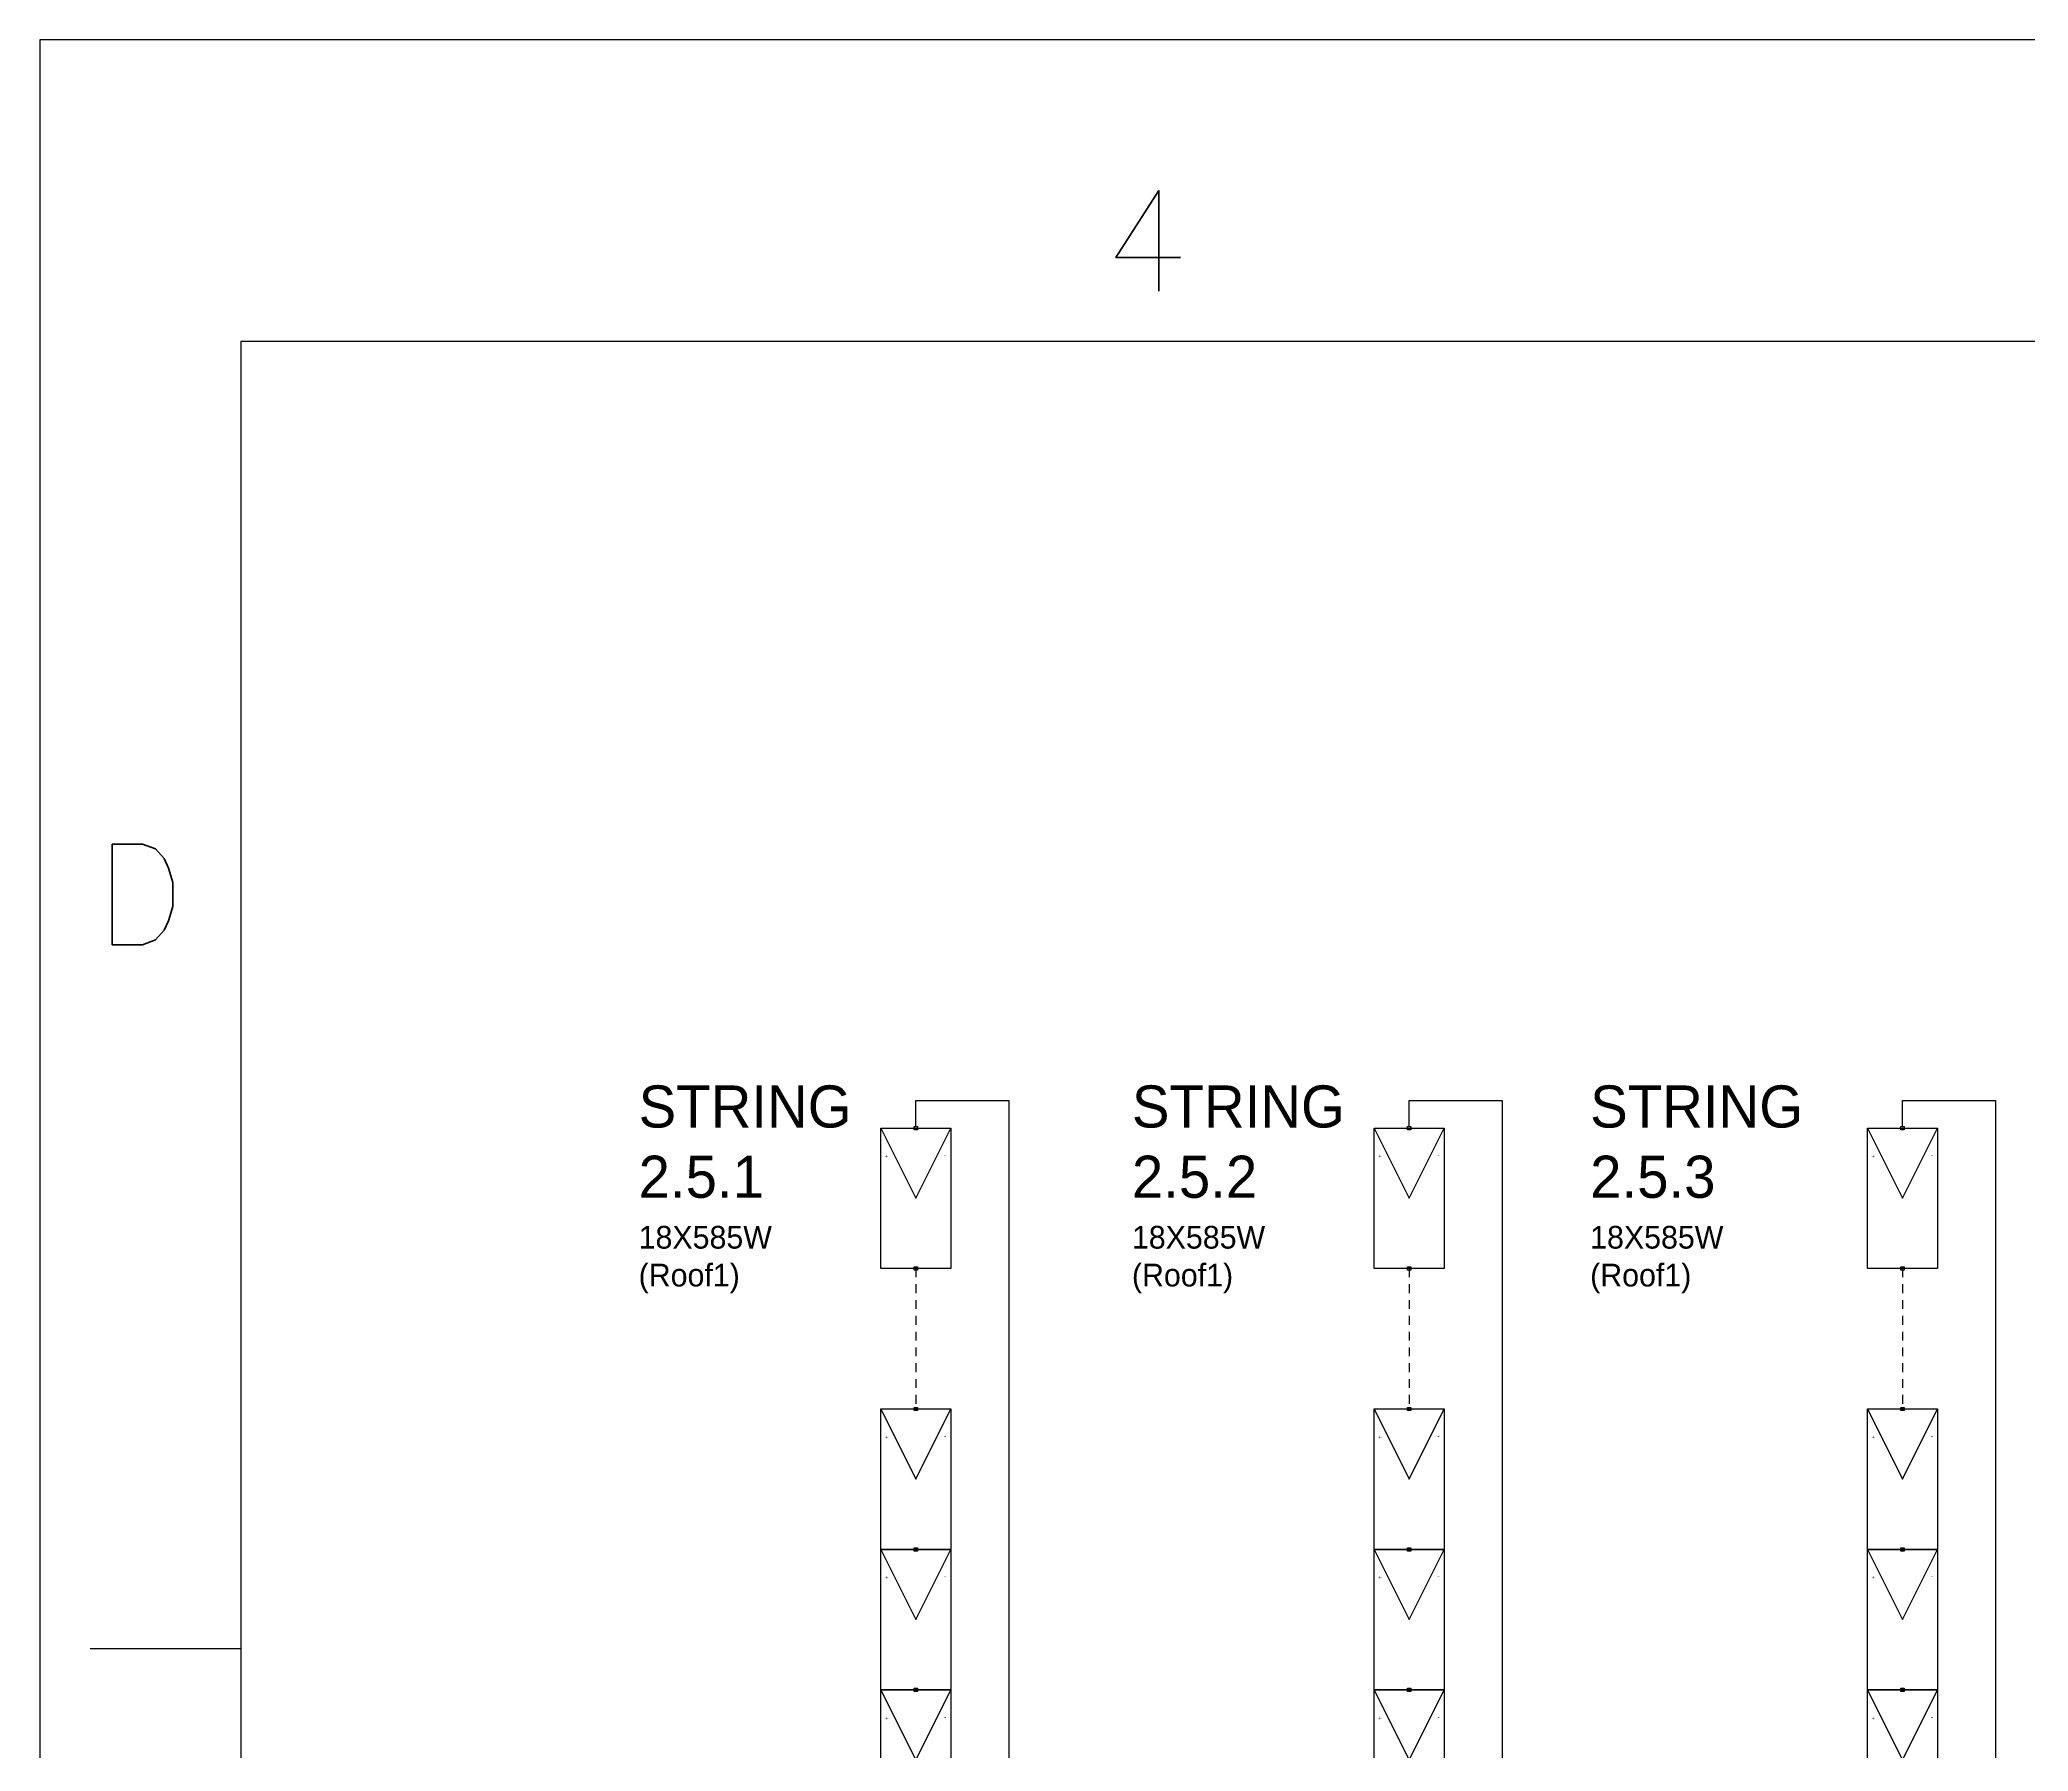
# Model space of a CAD drawing. Header units: inches. Extents: x 4 to 127, y -3 to 89.
# Drawn here: x 6.5 to 34.81, y 64.26 to 88.63 of the extents above; entities that cross this region are included whole.
import ezdxf
from ezdxf.enums import TextEntityAlignment as Align

# ---------------------------------------------------------------- set-up
doc = ezdxf.new("R2010")
doc.units = ezdxf.units.IN
doc.header["$MEASUREMENT"] = 0
doc.linetypes.add('HIDDEN2', pattern=[0.1875, 0.125, -0.0625])
for name, color, linetype in [('RED_10AWG', 1, 'Continuous'), ('SYMS', 7, 'Continuous'), ('Title Block', 7, 'Continuous'), ('Viewport', 7, 'Continuous')]:
    doc.layers.add(name, color=color, linetype=linetype)
doc.styles.add('Roman', font='romans')
doc.styles.add('WD', font='romans.shx')

# ---------------------------------------------------------------- blocks, each defined once
blk = doc.blocks.new('ANSI_border_C')
at = {"layer": 'Title Block'}
for p, q in [((0, 16), (0, 0)), ((21, 16), (0, 16)), ((0.5, 15.25), (0.5, 0.75)), ((20.5, 15.25), (0.5, 15.25)), ((0.125, 12), (0.5, 12))]:
    blk.add_line(p, q, dxfattribs=at)
at = {"layer": 'Title Block', "style": 'Roman'}
for s, p in [('4', (2.75, 15.5)), ('D', (0.25, 13.875))]:
    blk.add_text(s, height=0.25, dxfattribs=at).set_placement(p, align=Align.MIDDLE_CENTER)
blk = doc.blocks.new('JIC_border_C')
at = {"xscale": 5.726708801404052, "yscale": 5.726708801404052, "zscale": 5.726708801404052}
blk.add_blockref('ANSI_border_C', (6.5, -3), dxfattribs=at)
blk = doc.blocks.new('HT0_01')
for p, q in [((-0.0625, 0.0625), (0.0625, 0.0625)), ((-0.0625, -0.0625), (-0.0625, 0.0625)), ((0.0625, 0.0625), (0.0625, -0.0625)), ((0.0625, -0.0625), (-0.0625, -0.0625))]:
    blk.add_line(p, q)
at = {"style": 'WD', "flags": 1}
for tag, p in [('X4TERM01', (-0.0625, 0)), ('X2TERM01', (0, 0.0625)), ('X1TERM01', (0.0625, 0)), ('X8TERM01', (0, -0.0625))]:
    blk.add_attdef(tag, p, '', height=0.01, dxfattribs=at)
blk = doc.blocks.new('PVM')
at = {"color": 5}
for p, q in [((2, 1), (1, 0.5)), ((1, 0.5), (2, 0))]:
    blk.add_line(p, q, dxfattribs=at)
blk.add_lwpolyline([(0, 1), (2, 1), (2, 0), (0, 0)], close=True, dxfattribs=at)
at = {"layer": 'SYMS', "color": 5, "xscale": 0.3699338068975089, "yscale": 0.3699338068975089, "zscale": 0.3699338068975089}
for p in [(0, 0.5), (2, 0.5)]:
    blk.add_blockref('HT0_01', p, dxfattribs=at)
at = {"color": 5, "char_height": 0.065, "attachment_point": 1}
for s, insert, rotation in [('+', (1.625, 0.883), 180), ('-', (1.57, 0.067), 90)]:
    blk.add_mtext_dynamic_manual_height_columns(s, width=0.09892, gutter_width=0.325, heights=[0], dxfattribs=dict(at, insert=insert, rotation=rotation))

msp = doc.modelspace()

# ---------------------------------------------------------------- linework, layer by layer
at = {"layer": 'RED_10AWG'}
for p, q in [((18.971, 73.155), (18.971, 73.525)), ((18.971, 73.525), (20.295, 73.525)), ((20.295, 73.525), (20.295, 25.727)), ((25.994, 73.155), (25.994, 73.525)), ((25.994, 73.525), (27.318, 73.525)), ((27.318, 73.525), (27.318, 25.727)), ((33.016, 73.155), (33.016, 73.525)), ((33.016, 73.525), (34.341, 73.525)), ((34.341, 73.525), (34.341, 25.727))]:
    msp.add_line(p, q, dxfattribs=at)
at = {"layer": 'RED_10AWG', "linetype": 'HIDDEN2'}
for p, q in [((18.971, 71.131), (18.971, 69.131)), ((25.994, 71.131), (25.994, 69.131)), ((33.016, 71.131), (33.016, 69.131))]:
    msp.add_line(p, q, dxfattribs=at)

# ---------------------------------------------------------------- block references
at = {"layer": 'SYMS', "rotation": 90}
for p in [(19.471, 71.131), (26.494, 71.131), (33.516, 71.131), (19.471, 67.131), (26.494, 67.131), (33.516, 67.131), (19.471, 65.131), (26.494, 65.131), (33.516, 65.131), (19.471, 63.131), (26.494, 63.131), (33.516, 63.131)]:
    msp.add_blockref('PVM', p, dxfattribs=at)
at = {"layer": 'Viewport'}
msp.add_blockref('JIC_border_C', (0, 0), dxfattribs=at)

# ---------------------------------------------------------------- texts
at = {"char_height": 0.6, "attachment_point": 1}
for s, insert in [('{\\C240;\\c2367469;STRING 2.5.1^J\\H0.53846x;\\C256;\\c0;18X585W^J(Roof1)}', (15.025, 73.738)), ('{\\C240;\\c2367469;STRING 2.5.2^J\\H0.53846x;\\C256;\\c0;18X585W^J(Roof1)}', (22.047, 73.738)), ('{\\C240;\\c2367469;STRING 2.5.3^J\\H0.53846x;\\C256;\\c0;18X585W^J(Roof1)}', (28.57, 73.738))]:
    msp.add_mtext_dynamic_manual_height_columns(s, width=1.91071, gutter_width=0.325, heights=[0], dxfattribs=dict(at, insert=insert))

doc.saveas('drawing.dxf')
